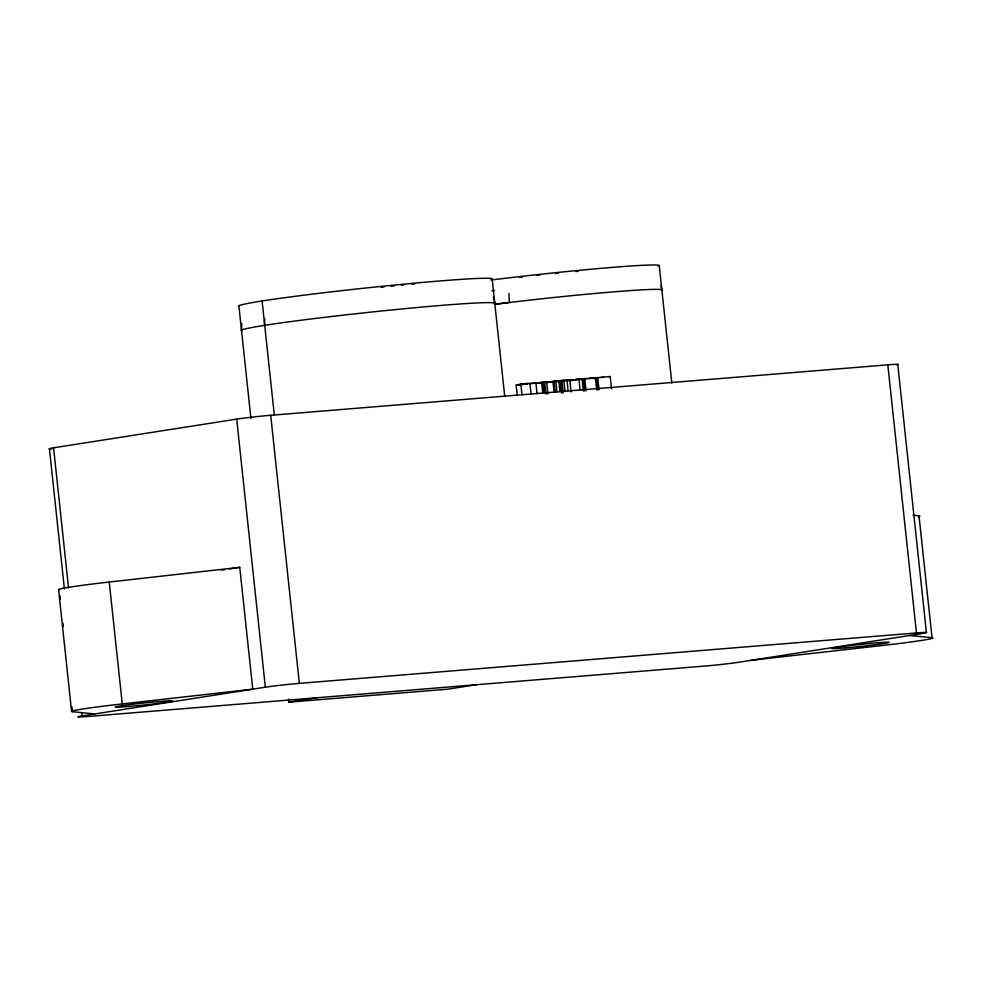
<?xml version="1.0" encoding="UTF-8"?>
<svg xmlns="http://www.w3.org/2000/svg" width="982" height="982" viewBox="0 0 982 982"><rect width="100%" height="100%" fill="white"/><g stroke="black" fill="none" stroke-linecap="round" stroke-linejoin="round"><path stroke-width="1.47" d="M241.781 323.667L241.437 330.48M551.418 381.703L546.606 382.489M517.269 395.623L516.127 384.956L519.981 384.502M518.386 384.735L522.596 384.158M565.669 380.513L567.166 380.169L564.822 380.537M566.54 380.55L569.793 379.813L571.094 392.002M51.813 448.884A24.525 0.859 -6.1 0 1 53.568 447.804L236.699 419.118A24.525 0.859 -6.1 0 1 270.701 415.288L887.814 364.838A24.525 0.859 -6.1 0 1 896.738 364.874M537.056 393.733L535.914 383.078L530.157 383.643M534.846 383.41L544.691 381.863L545.992 394.052M545.071 381.949L546.63 381.703L547.931 393.892M541.585 382.87L538.418 383.213L540.358 383.054M543.095 382.489L548.913 381.838M544.04 382.477L547.612 381.973M549.012 381.826L555.873 381.176L557.003 391.843M552.301 381.74L547.355 382.489M553.836 381.495L555.873 381.176M554.732 381.581L560.747 380.783L561.238 385.349M561.606 392.898L560.305 380.709L561.864 380.464L563.165 392.653M556.671 381.421L560.747 380.783M562.244 380.55L563.803 380.304L564.945 390.971M557.874 381.47L562.085 380.807M563.484 380.586L569.793 379.813M558.377 381.544L562.477 380.906M570.026 380.55L575.968 379.617M576.557 379.518L578.337 379.236L568.664 380.525M570.849 380.562L575.747 379.801M577.146 379.58L582.056 378.807L583.357 390.996M584.769 390.983L583.455 378.794L584.756 378.586L586.058 390.775M581.086 379.248L579.797 379.457L585.726 378.966M583.382 379.445L585.935 379.052M588.5 378.647L592.023 378.095M589.801 378.598L595.411 377.714L596.712 389.903M597.719 389.915L596.418 377.739L597.707 377.53L599.008 389.719M593.153 378.635L597.4 377.972M595.239 378.463L598.063 378.021M600.898 377.579L603.734 377.137M608.938 376.707L610.227 376.511L611.528 388.688M221.686 570.161L224.706 569.683M229.211 568.983L239.743 567.326L252.767 689.192L122.271 703.91A61.314 2.136 -6.1 0 0 72.459 711.704L71.968 707.138M82.218 715.903L265.349 687.216A24.525 0.859 -6.1 0 1 299.35 683.386L916.464 632.936A24.525 0.859 -6.1 0 1 922.282 633.513L739.139 662.187A24.525 0.859 -6.1 0 1 705.15 666.029L88.036 716.479A24.525 0.859 -6.1 0 1 82.218 715.903L81.887 712.858M288.463 699.135L288.782 702.179L316.965 697.76M476.221 684.749L448.038 689.155L288.782 702.179M521.982 394.874L520.841 384.208L524.118 383.802M567.977 380.513L582.056 378.807M494.56 304.273L509.425 302.468A24.525 8.028 83.2 0 1 509.032 293.483M495.088 304.211L525.554 300.59A116.207 4.051 -6.1 0 1 560.292 296.834A114.108 3.977 -6.1 0 1 573.39 295.508A115.631 4.038 -6.1 0 1 608.288 292.305L613.554 291.863A115.262 4.026 -6.1 0 1 661.537 290.39M519.588 277.489L522.228 277.182M527.825 383.729L526.647 383.778M526.966 383.741L527.85 383.557L520.841 384.208M59.436 589.851A61.314 2.136 -6.1 0 1 109.248 582.044L239.743 567.326M751.721 660.223L882.229 645.505A61.314 2.136 -6.1 0 0 932.028 637.699L919.005 515.845L913.051 515.243M522.964 384.441L526.377 384.023L521.97 384.465M526.843 383.839L521.209 384.379M548.005 381.924L548.729 381.765M526.438 383.79L525.787 383.864M525.039 383.717L530.231 383.336M524.106 384.109L525.014 384.023M549.22 381.814L551.43 381.667M546.63 381.703L543.132 382.108L544.274 392.775M560.305 380.709L563.803 380.304M583.455 378.794L595.411 377.714M596.418 377.739L610.227 376.511M543.574 382.182L541.634 382.342L542.776 393.009M535.914 383.078L529.961 383.569L531.102 394.224M550.669 382.219L552.608 382.059M518.471 384.748L520.067 384.637L516.213 384.981M909.688 635.477L932.028 637.699M72.459 711.704L94.8 713.926M552.94 381.482L554.106 392.162M493.271 296.81L494.167 299.007M661.009 285.75L661.893 290.144M897.757 364.334L926.407 632.42M887.814 364.838L916.464 632.936M659.278 265.778L671.823 383.078M578.901 379.064L580.043 389.731M566.982 380.046L568.124 390.701M561.569 388.393L562.048 392.972M558.807 380.942L559.949 391.597M554.118 381.323L555.26 391.99M543.905 385.226L544.556 391.327M492.203 279.269L504.748 396.556M262.108 300.971L274.322 415.214M270.701 415.288L299.35 683.386M238.896 305.868L250.938 418.59M236.699 419.118L265.349 687.216M109.248 582.044L122.271 703.91M53.568 447.804L68.544 587.948M49.431 448.884L64.407 589.028M60.086 595.939L60.418 598.983M63.02 623.361L63.351 626.406M58.576 589.544L71.588 711.41M491.921 290.807A90.749 3.167 -6.1 0 1 494.535 290.463M919.005 515.845A61.314 2.136 -6.1 0 1 918.575 516.692M239.092 306.31A127.537 4.456 -6.1 0 1 369.981 287.566A127.537 4.456 -6.1 0 1 491.295 279.698M491.135 280.005A115.275 4.026 -6.1 0 1 610.534 267.521A115.275 4.026 -6.1 0 1 658.259 266.306M537.031 275.512A90.749 3.167 -6.1 0 1 539.818 275.205M555.505 273.548A90.749 3.167 -6.1 0 1 558.427 273.254M381.151 287.272A103.012 3.597 -6.1 0 1 383.987 286.99M391.094 286.29A103.012 3.597 -6.1 0 1 393.929 286.007M411.937 284.338A103.012 3.597 -6.1 0 1 414.6 284.105M575.98 271.535A91.031 3.179 -6.1 0 1 578.3 271.327M241.953 330.774A127.525 4.456 -6.1 0 1 367.968 312.423A127.525 4.456 -6.1 0 1 494.523 303.794M264.71 325.337A24.525 19.959 81.1 0 1 264.772 318.573M401.392 285.296A102.987 3.597 -6.1 0 1 403.639 285.087M493.921 299.252A24.525 24.464 55.9 0 1 494.805 303.647A127.059 4.431 -6.1 0 1 494.425 303.843M128.691 706.488A28.822 1.007 -6.1 0 0 172.562 700.976A28.822 1.007 -6.1 0 0 130.52 704.536A28.822 1.007 -6.1 0 0 128.691 706.488M845.342 647.887A28.822 1.007 -6.1 0 0 889.201 642.388A28.822 1.007 -6.1 0 0 847.159 645.947A28.822 1.007 -6.1 0 0 845.342 647.887"/></g></svg>
